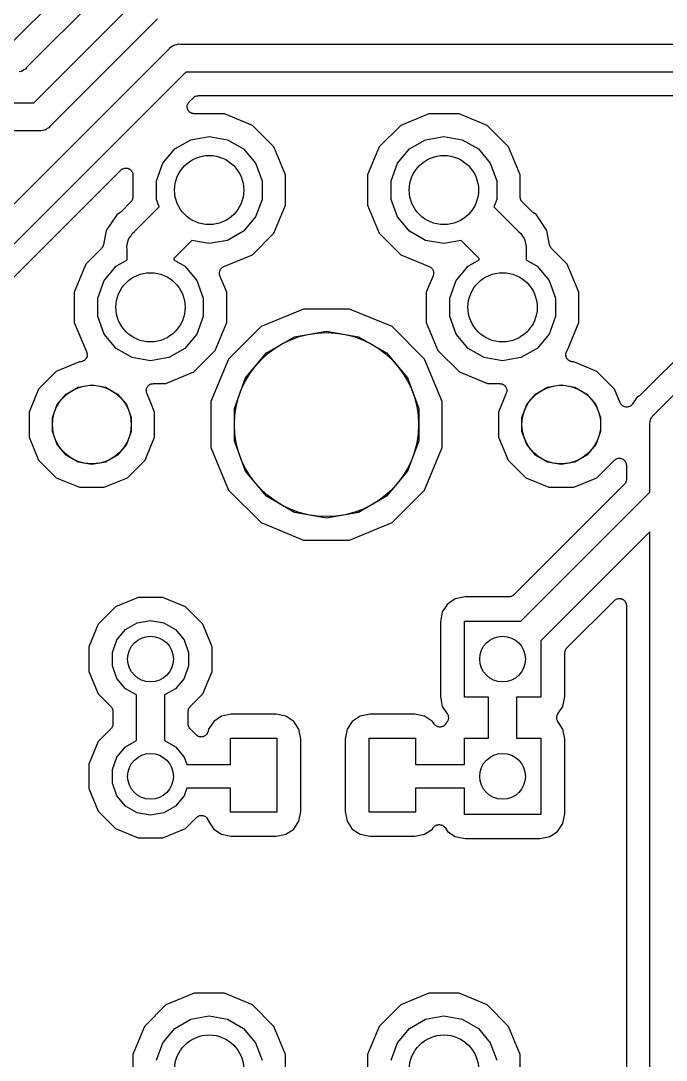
# Model space of a CAD drawing. Extents: x 24 to 196, y -189 to -31.
# Drawn here: x 122.92 to 136.89, y -76 to -53.48 of the extents above; entities that cross this region are included whole.
import ezdxf

# ---------------------------------------------------------------- set-up
doc = ezdxf.new("R2010")
doc.units = 0
doc.header["$MEASUREMENT"] = 0
doc.layers.add('BLACK', color=7, linetype='CONTINUOUS')

msp = doc.modelspace()

# ---------------------------------------------------------------- linework, layer by layer
at = {"layer": 'BLACK', "linetype": 'CONTINUOUS'}
for p, q in [((122.695, -53.9877), (125.022, -51.6607)), ((125.374, -52.1716), (123.047, -54.4986)), ((123.203, -55.2577), (125.53, -52.9307)), ((125.882, -53.4416), (123.555, -55.7686)), ((126.201, -54.0352), (126.234, -54.012)), ((126.234, -54.012), (126.247, -54.0085)), ((126.247, -54.0085), (126.259, -54.0017)), ((126.259, -54.0017), (126.299, -53.9946)), ((126.299, -53.9946), (126.338, -53.9842)), ((126.338, -53.9842), (126.378, -53.9877)), ((126.378, -53.9877), (150.722, -53.9877)), ((117.586, -62.6401), (126.14, -54.0864)), ((126.14, -54.0864), (126.166, -54.0554)), ((126.166, -54.0554), (126.201, -54.0352)), ((126.491, -54.5973), (118.097, -62.9913)), ((122.928, -54.5833), (122.888, -54.5904)), ((122.939, -54.5765), (122.928, -54.5833)), ((122.953, -54.573), (122.939, -54.5765)), ((122.986, -54.5498), (122.953, -54.573)), ((123.021, -54.5296), (122.986, -54.5498)), ((123.047, -54.4986), (123.021, -54.5296)), ((150.722, -54.5973), (126.491, -54.5973)), ((126.568, -55.2388), (126.657, -55.1499)), ((126.657, -55.1499), (126.663, -55.1461)), ((126.663, -55.1461), (126.667, -55.141)), ((126.667, -55.141), (126.684, -55.131)), ((126.684, -55.131), (126.7, -55.1196)), ((126.7, -55.1196), (126.707, -55.1178)), ((126.707, -55.1178), (126.713, -55.1145)), ((126.713, -55.1145), (126.732, -55.111)), ((126.732, -55.111), (126.752, -55.1059)), ((126.752, -55.1059), (126.758, -55.1065)), ((126.758, -55.1065), (126.765, -55.1053)), ((126.765, -55.1053), (142.45, -55.1053)), ((107.328, -55.2577), (123.203, -55.2577)), ((126.524, -55.3333), (126.526, -55.3268)), ((126.526, -55.3531), (126.524, -55.3333)), ((126.526, -55.3201), (126.533, -55.3014)), ((126.526, -55.3268), (126.526, -55.3201)), ((126.526, -55.3731), (126.526, -55.3531)), ((126.528, -55.3794), (126.526, -55.3731)), ((126.529, -55.386), (126.528, -55.3794)), ((126.533, -55.3014), (126.538, -55.2822)), ((126.538, -55.2822), (126.542, -55.2767)), ((126.542, -55.2767), (126.544, -55.2704)), ((126.544, -55.2704), (126.557, -55.2551)), ((126.557, -55.2551), (126.568, -55.2388)), ((142.558, -55.3655), (136.335, -61.588)), ((136.636, -62.0051), (143.425, -55.2167)), ((126.537, -55.4041), (126.529, -55.386)), ((126.544, -55.4228), (126.537, -55.4041)), ((126.548, -55.4279), (126.544, -55.4228)), ((126.551, -55.434), (126.548, -55.4279)), ((126.565, -55.4481), (126.551, -55.434)), ((126.578, -55.4633), (126.565, -55.4481)), ((126.584, -55.4667), (126.578, -55.4633)), ((126.588, -55.4714), (126.584, -55.4667)), ((126.607, -55.4799), (126.588, -55.4714)), ((126.624, -55.4898), (126.607, -55.4799)), ((126.63, -55.491), (126.624, -55.4898)), ((126.636, -55.4938), (126.63, -55.491)), ((126.656, -55.4955), (126.636, -55.4938)), ((126.676, -55.499), (126.656, -55.4955)), ((127.328, -55.499), (126.676, -55.499)), ((127.935, -55.7503), (127.328, -55.499)), ((131.752, -55.499), (131.145, -55.7503)), ((132.408, -55.499), (131.752, -55.499)), ((133.015, -55.7503), (132.408, -55.499)), ((123.494, -55.8198), (123.461, -55.843)), ((123.529, -55.7996), (123.494, -55.8198)), ((123.555, -55.7686), (123.529, -55.7996)), ((128.4, -56.2148), (127.935, -55.7503)), ((131.145, -55.7503), (130.68, -56.2148)), ((133.48, -56.2148), (133.015, -55.7503)), ((123.316, -55.8673), (107.441, -55.8673)), ((123.357, -55.8708), (123.316, -55.8673)), ((123.396, -55.8604), (123.357, -55.8708)), ((123.436, -55.8533), (123.396, -55.8604)), ((123.447, -55.8465), (123.436, -55.8533)), ((123.461, -55.843), (123.447, -55.8465)), ((126.603, -56.0594), (127, -55.9894)), ((127, -55.9894), (127.397, -56.0594)), ((131.683, -56.0594), (132.08, -55.9894)), ((132.08, -55.9894), (132.477, -56.0594)), ((125.995, -56.5697), (126.254, -56.2609)), ((126.254, -56.2609), (126.603, -56.0594)), ((127.397, -56.0594), (127.746, -56.2609)), ((127.746, -56.2609), (128.005, -56.5697)), ((128.651, -56.8216), (128.4, -56.2148)), ((130.68, -56.2148), (130.429, -56.8216)), ((131.075, -56.5697), (131.334, -56.2609)), ((131.334, -56.2609), (131.683, -56.0594)), ((132.477, -56.0594), (132.826, -56.2609)), ((132.826, -56.2609), (133.085, -56.5697)), ((133.731, -56.8216), (133.48, -56.2148)), ((118.65, -63.157), (125.089, -56.7181)), ((125.089, -56.7181), (125.105, -56.7067)), ((125.105, -56.7067), (125.12, -56.6939)), ((125.12, -56.6939), (125.127, -56.6916)), ((125.127, -56.6916), (125.132, -56.6878)), ((125.132, -56.6878), (125.151, -56.6826)), ((125.151, -56.6826), (125.17, -56.6758)), ((125.17, -56.6758), (125.177, -56.6758)), ((125.177, -56.6758), (125.183, -56.6741)), ((125.183, -56.6741), (125.203, -56.6758)), ((125.203, -56.6758), (125.223, -56.6758)), ((125.223, -56.6758), (125.229, -56.6781)), ((125.229, -56.6781), (125.236, -56.6787)), ((125.236, -56.6787), (125.254, -56.6871)), ((125.254, -56.6871), (125.273, -56.6939)), ((125.273, -56.6939), (125.278, -56.6982)), ((125.278, -56.6982), (125.284, -56.7011)), ((125.284, -56.7011), (125.298, -56.7151)), ((125.298, -56.7151), (125.313, -56.7279)), ((125.313, -56.7279), (125.317, -56.7337)), ((125.317, -56.7337), (125.321, -56.7385)), ((125.857, -56.9485), (125.995, -56.5697)), ((128.005, -56.5697), (128.143, -56.9485)), ((130.937, -56.9485), (131.075, -56.5697)), ((133.085, -56.5697), (133.223, -56.9485)), ((125.321, -56.7385), (125.33, -56.7565)), ((125.33, -56.7565), (125.34, -56.7738)), ((125.34, -56.7738), (125.341, -56.7804)), ((125.341, -56.7804), (125.344, -56.7865)), ((125.344, -56.7865), (125.346, -56.8063)), ((125.346, -56.8063), (125.349, -56.8259)), ((125.349, -56.8259), (125.349, -57.301)), ((125.857, -57.3515), (125.857, -56.9485)), ((128.143, -56.9485), (128.143, -57.3515)), ((128.651, -57.4784), (128.651, -56.8216)), ((130.429, -56.8216), (130.429, -57.4784)), ((130.937, -57.3515), (130.937, -56.9485)), ((133.223, -56.9485), (133.223, -57.3515)), ((133.731, -57.301), (133.731, -56.8216)), ((125.304, -57.4088), (125.093, -57.6202)), ((125.308, -57.4033), (125.304, -57.4088)), ((125.313, -57.399), (125.308, -57.4033)), ((125.323, -57.3817), (125.313, -57.399)), ((125.335, -57.3654), (125.323, -57.3817)), ((125.336, -57.359), (125.335, -57.3654)), ((125.34, -57.3532), (125.336, -57.359)), ((125.343, -57.3335), (125.34, -57.3532)), ((125.348, -57.3143), (125.343, -57.3335)), ((125.349, -57.301), (125.348, -57.3076)), ((125.348, -57.3076), (125.348, -57.3143)), ((125.917, -57.5151), (125.857, -57.3515)), ((128.143, -57.3515), (128.005, -57.7303)), ((131.075, -57.7303), (130.937, -57.3515)), ((133.223, -57.3515), (133.163, -57.5151)), ((133.732, -57.3076), (133.731, -57.301)), ((133.732, -57.3143), (133.732, -57.3076)), ((133.737, -57.3335), (133.732, -57.3143)), ((133.74, -57.3532), (133.737, -57.3335)), ((133.744, -57.359), (133.74, -57.3532)), ((133.745, -57.3654), (133.744, -57.359)), ((133.757, -57.3817), (133.745, -57.3654)), ((133.767, -57.399), (133.757, -57.3817)), ((133.772, -57.4033), (133.767, -57.399)), ((133.776, -57.4088), (133.772, -57.4033)), ((133.987, -57.6202), (133.776, -57.4088)), ((125.081, -57.6288), (125.07, -57.6392)), ((125.093, -57.6202), (125.081, -57.6288)), ((125.386, -58.0451), (125.917, -57.5151)), ((128.4, -58.0852), (128.651, -57.4784)), ((130.429, -57.4784), (130.68, -58.0852)), ((133.163, -57.5151), (133.694, -58.0451)), ((133.999, -57.6288), (133.987, -57.6202)), ((134.01, -57.6392), (133.999, -57.6288)), ((124.998, -57.6875), (124.773, -58.0236)), ((125.07, -57.6392), (124.998, -57.6875)), ((128.005, -57.7303), (127.746, -58.0391)), ((131.334, -58.0391), (131.075, -57.7303)), ((134.082, -57.6875), (134.01, -57.6392)), ((134.307, -58.0236), (134.082, -57.6875)), ((124.773, -58.0236), (124.711, -58.3347)), ((125.335, -58.0884), (125.386, -58.0451)), ((127.746, -58.0391), (127.397, -58.2406)), ((127.935, -58.5497), (128.4, -58.0852)), ((130.68, -58.0852), (131.145, -58.5497)), ((131.683, -58.2406), (131.334, -58.0391)), ((133.694, -58.0451), (133.745, -58.0884)), ((134.369, -58.3347), (134.307, -58.0236)), ((125.216, -58.375), (125.234, -58.31)), ((125.234, -58.31), (125.245, -58.2436)), ((125.245, -58.2436), (125.257, -58.2239)), ((125.257, -58.2239), (125.262, -58.202)), ((125.262, -58.202), (125.301, -58.1468)), ((125.301, -58.1468), (125.335, -58.0884)), ((126.624, -58.2443), (126.238, -58.6304)), ((127, -58.3106), (126.624, -58.2443)), ((127.397, -58.2406), (127, -58.3106)), ((132.08, -58.3106), (131.683, -58.2406)), ((132.456, -58.2443), (132.08, -58.3106)), ((132.842, -58.6304), (132.456, -58.2443)), ((133.745, -58.0884), (133.779, -58.1468)), ((133.779, -58.1468), (133.818, -58.202)), ((133.818, -58.202), (133.823, -58.2239)), ((133.823, -58.2239), (133.835, -58.2436)), ((133.835, -58.2436), (133.846, -58.31)), ((133.846, -58.31), (133.864, -58.375)), ((124.669, -58.4165), (124.33, -58.7548)), ((124.678, -58.4033), (124.669, -58.4165)), ((124.679, -58.4015), (124.678, -58.4029)), ((124.678, -58.4029), (124.678, -58.4033)), ((124.691, -58.3878), (124.679, -58.4015)), ((124.694, -58.38), (124.691, -58.3878)), ((124.699, -58.3732), (124.694, -58.38)), ((124.702, -58.362), (124.699, -58.3732)), ((124.705, -58.3571), (124.702, -58.362)), ((124.706, -58.349), (124.705, -58.3571)), ((124.71, -58.3385), (124.706, -58.349)), ((124.711, -58.3347), (124.71, -58.3385)), ((125.222, -58.4422), (125.216, -58.375)), ((125.222, -58.6635), (125.222, -58.4422)), ((133.864, -58.375), (133.858, -58.4422)), ((133.858, -58.4422), (133.858, -58.6635)), ((134.37, -58.3385), (134.369, -58.3347)), ((134.374, -58.349), (134.37, -58.3385)), ((134.375, -58.357), (134.374, -58.349)), ((134.378, -58.362), (134.375, -58.357)), ((134.381, -58.3732), (134.378, -58.362)), ((134.386, -58.38), (134.381, -58.3732)), ((134.389, -58.3878), (134.386, -58.38)), ((134.401, -58.4015), (134.389, -58.3878)), ((134.402, -58.4029), (134.401, -58.4015)), ((134.402, -58.4033), (134.402, -58.4029)), ((134.411, -58.4165), (134.402, -58.4033)), ((134.75, -58.7548), (134.411, -58.4165)), ((124.33, -58.7548), (124.079, -59.3616)), ((124.984, -58.8009), (125.222, -58.6635)), ((126.238, -58.6304), (126.238, -58.6635)), ((126.238, -58.6635), (126.476, -58.8009)), ((127.316, -58.8062), (127.935, -58.5497)), ((131.145, -58.5497), (131.764, -58.8062)), ((132.604, -58.8009), (132.842, -58.6635)), ((132.842, -58.6635), (132.842, -58.6304)), ((133.858, -58.6635), (134.096, -58.8009)), ((135.001, -59.3616), (134.75, -58.7548)), ((124.725, -59.1097), (124.984, -58.8009)), ((126.476, -58.8009), (126.735, -59.1097)), ((127.222, -58.9536), (127.224, -58.9404)), ((127.225, -58.9666), (127.222, -58.9536)), ((127.223, -58.9271), (127.227, -58.9144)), ((127.224, -58.9404), (127.223, -58.9271)), ((127.225, -58.98), (127.225, -58.9666)), ((127.231, -58.9923), (127.225, -58.98)), ((127.227, -58.9144), (127.229, -58.9012)), ((127.229, -58.9012), (127.235, -58.8893)), ((127.235, -58.8893), (127.239, -58.8766)), ((127.239, -58.8766), (127.247, -58.866)), ((127.247, -58.866), (127.253, -58.8542)), ((127.253, -58.8542), (127.263, -58.8452)), ((127.263, -58.8452), (127.271, -58.8346)), ((127.271, -58.8346), (127.283, -58.8275)), ((127.283, -58.8275), (127.292, -58.8184)), ((127.292, -58.8184), (127.305, -58.8133)), ((127.305, -58.8133), (127.316, -58.8062)), ((131.764, -58.8062), (131.775, -58.8133)), ((131.775, -58.8133), (131.788, -58.8184)), ((131.788, -58.8184), (131.797, -58.8275)), ((131.797, -58.8275), (131.809, -58.8346)), ((131.809, -58.8346), (131.817, -58.8452)), ((131.817, -58.8452), (131.827, -58.8542)), ((131.827, -58.8542), (131.833, -58.866)), ((131.833, -58.866), (131.841, -58.8766)), ((131.841, -58.8766), (131.845, -58.8893)), ((131.845, -58.8893), (131.851, -58.9012)), ((131.855, -58.98), (131.849, -58.9923)), ((131.851, -58.9012), (131.853, -58.9144)), ((131.853, -58.9144), (131.857, -58.9271)), ((131.858, -58.9536), (131.855, -58.9666)), ((131.855, -58.9666), (131.855, -58.98)), ((131.857, -58.9271), (131.856, -58.9404)), ((131.856, -58.9404), (131.858, -58.9536)), ((132.345, -59.1097), (132.604, -58.8009)), ((134.096, -58.8009), (134.355, -59.1097)), ((124.587, -59.4885), (124.725, -59.1097)), ((126.735, -59.1097), (126.873, -59.4885)), ((127.233, -59.0053), (127.231, -58.9923)), ((127.381, -59.3616), (127.233, -59.0053)), ((131.847, -59.0053), (131.699, -59.3616)), ((131.849, -58.9923), (131.847, -59.0053)), ((132.207, -59.4885), (132.345, -59.1097)), ((134.355, -59.1097), (134.493, -59.4885)), ((124.079, -59.3616), (124.079, -60.0184)), ((127.381, -60.0184), (127.381, -59.3616)), ((131.699, -59.3616), (131.699, -60.0184)), ((135.001, -60.0184), (135.001, -59.3616)), ((124.587, -59.8915), (124.587, -59.4885)), ((126.873, -59.4885), (126.873, -59.8915)), ((132.207, -59.8915), (132.207, -59.4885)), ((134.493, -59.4885), (134.493, -59.8915)), ((129.042, -59.7281), (128.123, -60.109)), ((130.038, -59.7281), (129.042, -59.7281)), ((130.957, -60.109), (130.038, -59.7281)), ((124.079, -60.0184), (124.335, -60.636)), ((124.725, -60.2703), (124.587, -59.8915)), ((126.873, -59.8915), (126.735, -60.2703)), ((127.13, -60.6252), (127.381, -60.0184)), ((128.123, -60.109), (127.419, -60.8128)), ((131.661, -60.8128), (130.957, -60.109)), ((131.699, -60.0184), (131.95, -60.6252)), ((132.345, -60.2703), (132.207, -59.8915)), ((134.493, -59.8915), (134.355, -60.2703)), ((134.745, -60.636), (135.001, -60.0184)), ((124.984, -60.5791), (124.725, -60.2703)), ((126.735, -60.2703), (126.476, -60.5791)), ((128.239, -60.679), (128.848, -60.3274)), ((128.848, -60.3274), (129.54, -60.2053)), ((129.54, -60.2053), (130.232, -60.3274)), ((130.232, -60.3274), (130.841, -60.679)), ((132.604, -60.5791), (132.345, -60.2703)), ((134.355, -60.2703), (134.096, -60.5791)), ((124.335, -60.636), (124.34, -60.6425)), ((124.34, -60.6425), (124.343, -60.6488)), ((124.347, -60.7762), (124.34, -60.7949)), ((124.343, -60.6488), (124.346, -60.6543)), ((124.346, -60.6543), (124.352, -60.6735)), ((124.356, -60.7581), (124.347, -60.7762)), ((124.352, -60.6735), (124.358, -60.6922)), ((124.358, -60.7452), (124.356, -60.7515)), ((124.356, -60.7515), (124.356, -60.7581)), ((124.358, -60.6922), (124.358, -60.6989)), ((124.358, -60.6989), (124.36, -60.7054)), ((124.36, -60.7054), (124.358, -60.7252)), ((124.358, -60.7252), (124.358, -60.7452)), ((125.333, -60.7806), (124.984, -60.5791)), ((125.73, -60.8506), (125.333, -60.7806)), ((126.127, -60.7806), (125.73, -60.8506)), ((126.476, -60.5791), (126.127, -60.7806)), ((126.665, -61.0897), (127.13, -60.6252)), ((127.787, -61.2177), (128.239, -60.679)), ((130.841, -60.679), (131.293, -61.2177)), ((131.95, -60.6252), (132.415, -61.0897)), ((132.953, -60.7806), (132.604, -60.5791)), ((133.35, -60.8506), (132.953, -60.7806)), ((133.747, -60.7806), (133.35, -60.8506)), ((134.096, -60.5791), (133.747, -60.7806)), ((134.72, -60.7054), (134.722, -60.6989)), ((134.722, -60.7252), (134.72, -60.7054)), ((134.722, -60.6922), (134.728, -60.6735)), ((134.722, -60.6989), (134.722, -60.6922)), ((134.722, -60.7452), (134.722, -60.7252)), ((134.724, -60.7515), (134.722, -60.7452)), ((134.724, -60.7581), (134.724, -60.7515)), ((134.733, -60.7762), (134.724, -60.7581)), ((134.728, -60.6735), (134.734, -60.6543)), ((134.74, -60.7949), (134.733, -60.7762)), ((134.734, -60.6543), (134.737, -60.6488)), ((134.737, -60.6488), (134.74, -60.6425)), ((134.74, -60.6425), (134.745, -60.636)), ((124.19, -60.8711), (123.69, -61.078)), ((124.208, -60.8711), (124.19, -60.8711)), ((124.228, -60.8676), (124.208, -60.8711)), ((124.248, -60.8659), (124.228, -60.8676)), ((124.254, -60.8631), (124.248, -60.8659)), ((124.26, -60.8619), (124.254, -60.8631)), ((124.278, -60.852), (124.26, -60.8619)), ((124.296, -60.8435), (124.278, -60.852)), ((124.3, -60.8388), (124.296, -60.8435)), ((124.306, -60.8354), (124.3, -60.8388)), ((124.319, -60.8202), (124.306, -60.8354)), ((124.333, -60.8061), (124.319, -60.8202)), ((124.336, -60.8), (124.333, -60.8061)), ((124.34, -60.7949), (124.336, -60.8)), ((127.419, -60.8128), (127.038, -61.7323)), ((132.042, -61.7323), (131.661, -60.8128)), ((134.744, -60.8), (134.74, -60.7949)), ((134.747, -60.8061), (134.744, -60.8)), ((134.761, -60.8202), (134.747, -60.8061)), ((134.774, -60.8354), (134.761, -60.8202)), ((134.78, -60.8388), (134.774, -60.8354)), ((134.784, -60.8435), (134.78, -60.8388)), ((134.802, -60.852), (134.784, -60.8435)), ((134.82, -60.8619), (134.802, -60.852)), ((134.826, -60.8631), (134.82, -60.8619)), ((134.832, -60.8659), (134.826, -60.8631)), ((134.852, -60.8676), (134.832, -60.8659)), ((134.872, -60.8711), (134.852, -60.8676)), ((134.89, -60.8711), (134.872, -60.8711)), ((135.39, -61.078), (134.89, -60.8711)), ((123.69, -61.078), (123.308, -61.4602)), ((126.058, -61.341), (126.665, -61.0897)), ((127.546, -61.8784), (127.787, -61.2177)), ((131.293, -61.2177), (131.534, -61.8784)), ((132.415, -61.0897), (133.022, -61.341)), ((135.772, -61.4602), (135.39, -61.078)), ((123.308, -61.4602), (123.101, -61.9597)), ((123.905, -61.5681), (124.164, -61.4181)), ((124.164, -61.4181), (124.46, -61.366)), ((124.46, -61.366), (124.756, -61.4181)), ((124.756, -61.4181), (125.015, -61.5681)), ((125.641, -61.4669), (125.644, -61.4575)), ((125.644, -61.4575), (125.645, -61.4476)), ((125.645, -61.4476), (125.653, -61.4328)), ((125.653, -61.4328), (125.659, -61.4172)), ((125.659, -61.4172), (125.665, -61.4095)), ((125.665, -61.4095), (125.67, -61.4006)), ((125.67, -61.4006), (125.682, -61.3894)), ((125.682, -61.3894), (125.693, -61.3767)), ((125.693, -61.3767), (125.701, -61.3716)), ((125.701, -61.3716), (125.709, -61.3649)), ((125.709, -61.3649), (125.724, -61.3585)), ((125.724, -61.3585), (125.739, -61.3502)), ((125.739, -61.3502), (125.748, -61.3484)), ((125.748, -61.3484), (125.758, -61.3446)), ((125.758, -61.3446), (125.774, -61.3439)), ((125.774, -61.3439), (125.791, -61.341)), ((125.791, -61.341), (126.058, -61.341)), ((133.022, -61.341), (133.289, -61.341)), ((133.289, -61.341), (133.306, -61.3439)), ((133.306, -61.3439), (133.322, -61.3446)), ((133.322, -61.3446), (133.332, -61.3484)), ((133.332, -61.3484), (133.341, -61.3502)), ((133.341, -61.3502), (133.356, -61.3585)), ((133.356, -61.3585), (133.371, -61.3649)), ((133.371, -61.3649), (133.379, -61.3716)), ((133.379, -61.3716), (133.387, -61.3767)), ((133.387, -61.3767), (133.398, -61.3894)), ((133.398, -61.3894), (133.41, -61.4006)), ((133.41, -61.4006), (133.415, -61.4095)), ((133.415, -61.4095), (133.421, -61.4172)), ((133.421, -61.4172), (133.427, -61.4328)), ((133.427, -61.4328), (133.435, -61.4476)), ((133.435, -61.4476), (133.436, -61.4575)), ((133.436, -61.4575), (133.439, -61.4669)), ((134.065, -61.5681), (134.324, -61.4181)), ((134.324, -61.4181), (134.62, -61.366)), ((134.62, -61.366), (134.916, -61.4181)), ((134.916, -61.4181), (135.175, -61.5681)), ((135.895, -61.7579), (135.772, -61.4602)), ((123.712, -61.798), (123.905, -61.5681)), ((125.015, -61.5681), (125.208, -61.798)), ((125.638, -61.5), (125.641, -61.4836)), ((125.641, -61.5098), (125.638, -61.5)), ((125.641, -61.4836), (125.641, -61.4669)), ((125.641, -61.5199), (125.641, -61.5098)), ((125.646, -61.5355), (125.641, -61.5199)), ((125.65, -61.5517), (125.646, -61.5355)), ((125.736, -61.7603), (125.65, -61.5517)), ((133.43, -61.5517), (133.261, -61.9597)), ((133.434, -61.5355), (133.43, -61.5517)), ((133.439, -61.5199), (133.434, -61.5355)), ((133.439, -61.4669), (133.439, -61.4836)), ((133.439, -61.4836), (133.442, -61.5)), ((133.442, -61.5), (133.439, -61.5098)), ((133.439, -61.5098), (133.439, -61.5199)), ((133.872, -61.798), (134.065, -61.5681)), ((135.175, -61.5681), (135.368, -61.798)), ((136.257, -61.644), (136.163, -61.7842)), ((136.312, -61.607), (136.257, -61.644)), ((136.323, -61.5966), (136.312, -61.607)), ((136.335, -61.588), (136.323, -61.5966)), ((123.609, -62.08), (123.712, -61.798)), ((125.208, -61.798), (125.311, -62.08)), ((125.819, -61.9597), (125.736, -61.7603)), ((127.038, -61.7323), (127.038, -62.7277)), ((127.546, -62.5816), (127.546, -61.8784)), ((131.534, -61.8784), (131.534, -62.5816)), ((132.042, -62.7277), (132.042, -61.7323)), ((133.769, -62.08), (133.872, -61.798)), ((135.368, -61.798), (135.471, -62.08)), ((135.898, -61.7621), (135.895, -61.7579)), ((135.899, -61.767), (135.898, -61.7621)), ((135.912, -61.7843), (135.899, -61.767)), ((135.924, -61.8025), (135.912, -61.7843)), ((135.928, -61.8056), (135.924, -61.8025)), ((135.931, -61.8096), (135.928, -61.8056)), ((135.949, -61.8216), (135.931, -61.8096)), ((135.966, -61.8347), (135.949, -61.8216)), ((135.971, -61.8362), (135.966, -61.8347)), ((135.975, -61.839), (135.971, -61.8362)), ((135.996, -61.8442), (135.975, -61.839)), ((136.016, -61.8506), (135.996, -61.8442)), ((136.021, -61.8504), (136.016, -61.8506)), ((136.026, -61.8516), (136.021, -61.8504)), ((136.048, -61.8493), (136.026, -61.8516)), ((136.069, -61.8483), (136.048, -61.8493)), ((136.074, -61.8464), (136.069, -61.8483)), ((136.079, -61.8459), (136.074, -61.8464)), ((136.098, -61.8363), (136.079, -61.8459)), ((136.118, -61.8281), (136.098, -61.8363)), ((136.122, -61.8247), (136.118, -61.8281)), ((136.126, -61.8225), (136.122, -61.8247)), ((136.141, -61.8069), (136.126, -61.8225)), ((136.157, -61.7923), (136.141, -61.8069)), ((136.159, -61.7879), (136.157, -61.7923)), ((136.163, -61.7842), (136.159, -61.7879)), ((123.101, -61.9597), (123.101, -62.5003)), ((123.609, -62.38), (123.609, -62.08)), ((125.311, -62.08), (125.311, -62.38)), ((125.819, -62.5003), (125.819, -61.9597)), ((133.261, -61.9597), (133.261, -62.5003)), ((133.769, -62.38), (133.769, -62.08)), ((135.471, -62.08), (135.471, -62.38)), ((136.545, -62.164), (136.552, -62.1241)), ((136.552, -62.1241), (136.558, -62.1124)), ((136.558, -62.1124), (136.562, -62.0992)), ((136.562, -62.0992), (136.585, -62.0661)), ((136.585, -62.0661), (136.605, -62.0311)), ((136.605, -62.0311), (136.636, -62.0051)), ((136.534, -62.203), (136.545, -62.164)), ((136.538, -62.2433), (136.534, -62.203)), ((136.538, -63.6912), (136.538, -62.2433)), ((123.101, -62.5003), (123.308, -62.9998)), ((123.712, -62.662), (123.609, -62.38)), ((125.311, -62.38), (125.208, -62.662)), ((125.612, -62.9998), (125.819, -62.5003)), ((127.787, -63.2423), (127.546, -62.5816)), ((131.534, -62.5816), (131.293, -63.2423)), ((133.261, -62.5003), (133.468, -62.9998)), ((133.872, -62.662), (133.769, -62.38)), ((135.471, -62.38), (135.368, -62.662)), ((123.905, -62.8919), (123.712, -62.662)), ((125.208, -62.662), (125.015, -62.8919)), ((127.038, -62.7277), (127.419, -63.6472)), ((131.661, -63.6472), (132.042, -62.7277)), ((134.065, -62.8919), (133.872, -62.662)), ((135.368, -62.662), (135.175, -62.8919)), ((123.308, -62.9998), (123.69, -63.382)), ((124.164, -63.0419), (123.905, -62.8919)), ((125.015, -62.8919), (124.756, -63.0419)), ((125.23, -63.382), (125.612, -62.9998)), ((133.468, -62.9998), (133.85, -63.382)), ((134.324, -63.0419), (134.065, -62.8919)), ((135.175, -62.8919), (134.916, -63.0419)), ((135.39, -63.382), (135.77, -63.0022)), ((135.77, -63.0022), (135.786, -62.9908)), ((135.786, -62.9908), (135.801, -62.978)), ((135.801, -62.978), (135.807, -62.9757)), ((135.807, -62.9757), (135.813, -62.9719)), ((135.813, -62.9719), (135.832, -62.9667)), ((135.832, -62.9667), (135.851, -62.9599)), ((135.851, -62.9599), (135.858, -62.9599)), ((135.858, -62.9599), (135.864, -62.9582)), ((135.864, -62.9582), (135.884, -62.9599)), ((135.884, -62.9599), (135.904, -62.9599)), ((135.904, -62.9599), (135.91, -62.9622)), ((135.91, -62.9622), (135.917, -62.9628)), ((135.917, -62.9628), (135.935, -62.9712)), ((135.935, -62.9712), (135.954, -62.978)), ((135.954, -62.978), (135.959, -62.9823)), ((135.959, -62.9823), (135.965, -62.9852)), ((135.965, -62.9852), (135.979, -62.9992)), ((135.979, -62.9992), (135.994, -63.012)), ((135.994, -63.012), (135.997, -63.0178)), ((135.997, -63.0178), (136.002, -63.0226)), ((136.002, -63.0226), (136.011, -63.0406)), ((124.46, -63.094), (124.164, -63.0419)), ((124.756, -63.0419), (124.46, -63.094)), ((128.239, -63.781), (127.787, -63.2423)), ((131.293, -63.2423), (130.841, -63.781)), ((134.62, -63.094), (134.324, -63.0419)), ((134.916, -63.0419), (134.62, -63.094)), ((136.011, -63.0406), (136.021, -63.0579)), ((136.021, -63.0579), (136.022, -63.0645)), ((136.022, -63.0645), (136.025, -63.0706)), ((136.025, -63.0706), (136.026, -63.0904)), ((136.026, -63.0904), (136.03, -63.11)), ((136.03, -63.11), (136.03, -63.4177)), ((123.69, -63.382), (124.19, -63.5889)), ((124.73, -63.5889), (125.23, -63.382)), ((133.85, -63.382), (134.35, -63.5889)), ((134.89, -63.5889), (135.39, -63.382)), ((136.015, -63.4821), (136.004, -63.4984)), ((136.017, -63.4756), (136.015, -63.4821)), ((136.021, -63.4698), (136.017, -63.4756)), ((136.024, -63.4502), (136.021, -63.4698)), ((136.029, -63.431), (136.024, -63.4502)), ((136.03, -63.4177), (136.029, -63.4243)), ((136.029, -63.4243), (136.029, -63.431)), ((124.19, -63.5889), (124.73, -63.5889)), ((127.419, -63.6472), (128.123, -64.351)), ((130.957, -64.351), (131.661, -63.6472)), ((135.985, -63.5255), (133.592, -65.9189)), ((133.744, -66.4845), (136.538, -63.6912)), ((134.35, -63.5889), (134.89, -63.5889)), ((135.989, -63.52), (135.985, -63.5255)), ((135.994, -63.5157), (135.989, -63.52)), ((136.004, -63.4984), (135.994, -63.5157)), ((128.848, -64.1326), (128.239, -63.781)), ((130.841, -63.781), (130.232, -64.1326)), ((129.54, -64.2547), (128.848, -64.1326)), ((130.232, -64.1326), (129.54, -64.2547)), ((128.123, -64.351), (129.042, -64.7319)), ((130.038, -64.7319), (130.957, -64.351)), ((136.538, -64.5534), (134.175, -66.9156)), ((136.538, -82.7412), (136.538, -64.5534)), ((129.042, -64.7319), (130.038, -64.7319)), ((132.54, -65.9636), (132.326, -66.006)), ((133.484, -65.9636), (132.54, -65.9636)), ((133.49, -65.9624), (133.484, -65.9636)), ((133.497, -65.963), (133.49, -65.9624)), ((133.516, -65.9578), (133.497, -65.963)), ((133.536, -65.9544), (133.516, -65.9578)), ((133.542, -65.951), (133.536, -65.9544)), ((133.548, -65.9493), (133.542, -65.951)), ((133.565, -65.9379), (133.548, -65.9493)), ((133.582, -65.9279), (133.565, -65.9379)), ((133.586, -65.9228), (133.582, -65.9279)), ((133.592, -65.9189), (133.586, -65.9228)), ((124.975, -66.1795), (124.6, -66.5546)), ((125.465, -65.9765), (124.975, -66.1795)), ((125.995, -65.9765), (125.465, -65.9765)), ((126.485, -66.1795), (125.995, -65.9765)), ((126.86, -66.5546), (126.485, -66.1795)), ((132.158, -66.1183), (132.046, -66.2863)), ((132.326, -66.006), (132.158, -66.1183)), ((134.741, -67.0684), (135.77, -66.0399)), ((135.77, -66.0399), (135.786, -66.0285)), ((135.786, -66.0285), (135.801, -66.0157)), ((135.801, -66.0157), (135.807, -66.0134)), ((135.807, -66.0134), (135.813, -66.0096)), ((135.813, -66.0096), (135.832, -66.0044)), ((135.832, -66.0044), (135.851, -65.9976)), ((135.851, -65.9976), (135.858, -65.9976)), ((135.858, -65.9976), (135.864, -65.9959)), ((135.864, -65.9959), (135.884, -65.9976)), ((135.884, -65.9976), (135.904, -65.9976)), ((135.904, -65.9976), (135.91, -65.9999)), ((135.91, -65.9999), (135.917, -66.0005)), ((135.917, -66.0005), (135.935, -66.0089)), ((135.935, -66.0089), (135.954, -66.0157)), ((135.954, -66.0157), (135.959, -66.02)), ((135.959, -66.02), (135.965, -66.0229)), ((135.965, -66.0229), (135.979, -66.0369)), ((135.979, -66.0369), (135.994, -66.0497)), ((135.994, -66.0497), (135.997, -66.0555)), ((135.997, -66.0555), (136.002, -66.0603)), ((136.002, -66.0603), (136.011, -66.0783)), ((136.011, -66.0783), (136.021, -66.0956)), ((136.021, -66.0956), (136.022, -66.1022)), ((136.022, -66.1022), (136.025, -66.1083)), ((136.025, -66.1083), (136.026, -66.1281)), ((136.026, -66.1281), (136.03, -66.1477)), ((136.03, -66.1477), (136.03, -80.4)), ((132.046, -66.2863), (132.004, -66.4995)), ((124.6, -66.5546), (124.396, -67.0447)), ((125.191, -66.6679), (125.443, -66.5223)), ((125.443, -66.5223), (125.73, -66.4718)), ((125.73, -66.4718), (126.017, -66.5223)), ((126.017, -66.5223), (126.269, -66.6679)), ((127.063, -67.0447), (126.86, -66.5546)), ((132.004, -66.4995), (132.004, -68.1205)), ((132.524, -68.1355), (132.524, -66.4845)), ((132.524, -66.4845), (133.744, -66.4845)), ((125.004, -66.8909), (125.191, -66.6679)), ((126.269, -66.6679), (126.456, -66.8909)), ((124.396, -67.0447), (124.396, -67.5752)), ((124.904, -67.1644), (125.004, -66.8909)), ((126.456, -66.8909), (126.555, -67.1644)), ((127.063, -67.5752), (127.063, -67.0447)), ((134.175, -66.9156), (134.175, -68.1355)), ((134.722, -67.0954), (134.732, -67.0782)), ((134.732, -67.0782), (134.737, -67.0739)), ((134.737, -67.0739), (134.741, -67.0684)), ((124.904, -67.4556), (124.904, -67.1644)), ((126.555, -67.1644), (126.555, -67.4556)), ((134.696, -67.1762), (134.698, -67.1696)), ((134.696, -68.1205), (134.696, -67.1762)), ((134.697, -67.1629), (134.702, -67.1436)), ((134.698, -67.1696), (134.697, -67.1629)), ((134.702, -67.1436), (134.706, -67.124)), ((134.706, -67.124), (134.709, -67.1182)), ((134.709, -67.1182), (134.711, -67.1118)), ((134.711, -67.1118), (134.722, -67.0954)), ((125.004, -67.7291), (124.904, -67.4556)), ((126.555, -67.4556), (126.456, -67.7291)), ((124.396, -67.5752), (124.6, -68.0654)), ((125.191, -67.9521), (125.004, -67.7291)), ((126.456, -67.7291), (126.269, -67.9521)), ((126.86, -68.0654), (127.063, -67.5752)), ((125.425, -68.0872), (125.191, -67.9521)), ((126.269, -67.9521), (126.035, -68.0872)), ((124.6, -68.0654), (124.873, -68.3384)), ((125.425, -69.0728), (125.425, -68.0872)), ((126.035, -68.0872), (126.035, -69.0728)), ((126.587, -68.3384), (126.86, -68.0654)), ((132.004, -68.1205), (132.046, -68.3337)), ((133.045, -68.1355), (132.524, -68.1355)), ((133.045, -69.0245), (133.045, -68.1355)), ((134.175, -68.1355), (133.655, -68.1355)), ((133.655, -68.1355), (133.655, -69.0245)), ((134.654, -68.3337), (134.696, -68.1205)), ((124.873, -68.3384), (124.876, -68.3439)), ((124.876, -68.3439), (124.882, -68.3482)), ((124.882, -68.3482), (124.892, -68.3655)), ((124.892, -68.3655), (124.903, -68.3818)), ((124.903, -68.3818), (124.905, -68.3882)), ((124.905, -68.3882), (124.908, -68.3941)), ((124.908, -68.3941), (124.911, -68.4137)), ((124.911, -68.4137), (124.917, -68.4329)), ((124.917, -68.4329), (124.916, -68.4396)), ((124.916, -68.4396), (124.917, -68.4462)), ((126.543, -68.4329), (126.549, -68.4137)), ((126.544, -68.4396), (126.543, -68.4329)), ((126.543, -68.4462), (126.544, -68.4396)), ((126.549, -68.4137), (126.552, -68.3941)), ((126.552, -68.3941), (126.555, -68.3882)), ((126.555, -68.3882), (126.557, -68.3818)), ((126.557, -68.3818), (126.568, -68.3655)), ((126.568, -68.3655), (126.578, -68.3482)), ((126.578, -68.3482), (126.584, -68.3439)), ((126.584, -68.3439), (126.587, -68.3384)), ((132.046, -68.3337), (132.154, -68.4953)), ((134.546, -68.4953), (134.654, -68.3337)), ((124.917, -68.4462), (124.917, -68.7138)), ((126.543, -68.7138), (126.543, -68.4462)), ((127.098, -68.6584), (126.985, -68.8264)), ((127.266, -68.5461), (127.098, -68.6584)), ((127.479, -68.5037), (127.266, -68.5461)), ((128.449, -68.5037), (127.479, -68.5037)), ((128.662, -68.5461), (128.449, -68.5037)), ((128.83, -68.6584), (128.662, -68.5461)), ((128.942, -68.8264), (128.83, -68.6584)), ((130.098, -68.6584), (129.985, -68.8264)), ((130.266, -68.5461), (130.098, -68.6584)), ((130.479, -68.5037), (130.266, -68.5461)), ((131.449, -68.5037), (130.479, -68.5037)), ((131.662, -68.5461), (131.449, -68.5037)), ((131.83, -68.6584), (131.662, -68.5461)), ((131.867, -68.7143), (131.83, -68.6584)), ((132.154, -68.6647), (132.121, -68.7143)), ((132.154, -68.4953), (132.158, -68.5045)), ((132.158, -68.6555), (132.154, -68.6647)), ((132.158, -68.5045), (132.164, -68.5126)), ((132.164, -68.6474), (132.158, -68.6555)), ((132.164, -68.5126), (132.169, -68.5286)), ((132.169, -68.6314), (132.164, -68.6474)), ((132.169, -68.5286), (132.175, -68.5438)), ((132.175, -68.6162), (132.169, -68.6314)), ((132.175, -68.5438), (132.176, -68.5538)), ((132.176, -68.6062), (132.175, -68.6162)), ((132.176, -68.5538), (132.179, -68.5634)), ((132.179, -68.5966), (132.176, -68.6062)), ((132.179, -68.5634), (132.178, -68.58)), ((132.178, -68.58), (132.179, -68.5966)), ((134.521, -68.5634), (134.524, -68.5538)), ((134.522, -68.58), (134.521, -68.5634)), ((134.521, -68.5966), (134.522, -68.58)), ((134.524, -68.6062), (134.521, -68.5966)), ((134.524, -68.5538), (134.525, -68.5438)), ((134.525, -68.6162), (134.524, -68.6062)), ((134.525, -68.5438), (134.531, -68.5286)), ((134.531, -68.6314), (134.525, -68.6162)), ((134.531, -68.5286), (134.536, -68.5126)), ((134.536, -68.6474), (134.531, -68.6314)), ((134.536, -68.5126), (134.542, -68.5045)), ((134.542, -68.6555), (134.536, -68.6474)), ((134.542, -68.5045), (134.546, -68.4953)), ((134.546, -68.6647), (134.542, -68.6555)), ((134.654, -68.8263), (134.546, -68.6647)), ((124.873, -68.8216), (124.6, -69.0946)), ((124.876, -68.8161), (124.873, -68.8216)), ((124.882, -68.8118), (124.876, -68.8161)), ((124.891, -68.7945), (124.882, -68.8118)), ((124.903, -68.7782), (124.891, -68.7945)), ((124.905, -68.7717), (124.903, -68.7782)), ((124.908, -68.7659), (124.905, -68.7717)), ((124.911, -68.7463), (124.908, -68.7659)), ((124.917, -68.7271), (124.911, -68.7463)), ((124.917, -68.7138), (124.916, -68.7204)), ((124.916, -68.7204), (124.917, -68.7271)), ((126.544, -68.7204), (126.543, -68.7138)), ((126.543, -68.7271), (126.544, -68.7204)), ((126.549, -68.7463), (126.543, -68.7271)), ((126.552, -68.7659), (126.549, -68.7463)), ((126.555, -68.7717), (126.552, -68.7659)), ((126.557, -68.7782), (126.555, -68.7717)), ((126.568, -68.7945), (126.557, -68.7782)), ((126.578, -68.8118), (126.568, -68.7945)), ((126.584, -68.8161), (126.578, -68.8118)), ((126.587, -68.8216), (126.584, -68.8161)), ((126.718, -68.9526), (126.587, -68.8216)), ((126.973, -68.8843), (126.964, -68.9038)), ((126.974, -68.8793), (126.973, -68.8843)), ((126.976, -68.8746), (126.974, -68.8793)), ((126.985, -68.8264), (126.976, -68.8746)), ((128.985, -69.0396), (128.942, -68.8264)), ((129.985, -68.8264), (129.943, -69.0396)), ((131.879, -68.7263), (131.867, -68.7143)), ((131.889, -68.7397), (131.879, -68.7263)), ((131.897, -68.7452), (131.889, -68.7397)), ((131.904, -68.7525), (131.897, -68.7452)), ((131.919, -68.7598), (131.904, -68.7525)), ((131.933, -68.7691), (131.919, -68.7598)), ((131.942, -68.7715), (131.933, -68.7691)), ((131.951, -68.7759), (131.942, -68.7715)), ((131.968, -68.7777), (131.951, -68.7759)), ((131.984, -68.7817), (131.968, -68.7777)), ((131.994, -68.7806), (131.984, -68.7817)), ((132.004, -68.7817), (131.994, -68.7806)), ((132.02, -68.7777), (132.004, -68.7817)), ((132.037, -68.7759), (132.02, -68.7777)), ((132.046, -68.7715), (132.037, -68.7759)), ((132.055, -68.7691), (132.046, -68.7715)), ((132.069, -68.7598), (132.055, -68.7691)), ((132.084, -68.7525), (132.069, -68.7598)), ((132.091, -68.7452), (132.084, -68.7525)), ((132.1, -68.7397), (132.091, -68.7452)), ((132.109, -68.7263), (132.1, -68.7397)), ((132.121, -68.7143), (132.109, -68.7263)), ((134.696, -69.0395), (134.654, -68.8263)), ((124.6, -69.0946), (124.396, -69.5847)), ((125.191, -69.2079), (125.425, -69.0728)), ((126.035, -69.0728), (126.269, -69.2079)), ((126.723, -68.9555), (126.718, -68.9526)), ((126.726, -68.9594), (126.723, -68.9555)), ((126.744, -68.9706), (126.726, -68.9594)), ((126.762, -68.983), (126.744, -68.9706)), ((126.767, -68.9843), (126.762, -68.983)), ((126.771, -68.9869), (126.767, -68.9843)), ((126.792, -68.9911), (126.771, -68.9869)), ((126.813, -68.9967), (126.792, -68.9911)), ((126.818, -68.9962), (126.813, -68.9967)), ((126.823, -68.9972), (126.818, -68.9962)), ((126.844, -68.9939), (126.823, -68.9972)), ((126.866, -68.992), (126.844, -68.9939)), ((126.87, -68.9899), (126.866, -68.992)), ((126.875, -68.9891), (126.87, -68.9899)), ((126.894, -68.9788), (126.875, -68.9891)), ((126.914, -68.9697), (126.894, -68.9788)), ((126.917, -68.9661), (126.914, -68.9697)), ((126.922, -68.9637), (126.917, -68.9661)), ((126.936, -68.9475), (126.922, -68.9637)), ((126.951, -68.9323), (126.936, -68.9475)), ((126.953, -68.9277), (126.951, -68.9323)), ((126.957, -68.9239), (126.953, -68.9277)), ((126.964, -68.9038), (126.957, -68.9239)), ((127.464, -69.596), (127.464, -69.0246)), ((127.464, -69.0246), (128.464, -69.0246)), ((128.464, -69.0246), (128.464, -70.6246)), ((128.985, -70.6096), (128.985, -69.0396)), ((129.943, -69.0396), (129.943, -70.6096)), ((130.464, -70.6246), (130.464, -69.0246)), ((130.464, -69.0246), (131.464, -69.0246)), ((131.464, -69.0246), (131.464, -69.596)), ((132.524, -69.596), (132.524, -69.0245)), ((132.524, -69.0245), (133.045, -69.0245)), ((133.655, -69.0245), (134.175, -69.0245)), ((134.175, -69.0245), (134.175, -70.6755)), ((134.696, -70.6605), (134.696, -69.0395)), ((125.004, -69.4309), (125.191, -69.2079)), ((126.269, -69.2079), (126.456, -69.4309)), ((124.904, -69.7044), (125.004, -69.4309)), ((126.456, -69.4309), (126.516, -69.596)), ((124.396, -69.5847), (124.396, -70.1153)), ((124.904, -69.9956), (124.904, -69.7044)), ((126.516, -69.596), (127.464, -69.596)), ((131.464, -69.596), (132.524, -69.596)), ((125.004, -70.2691), (124.904, -69.9956)), ((124.396, -70.1153), (124.6, -70.6054)), ((126.516, -70.104), (126.456, -70.2691)), ((127.464, -70.104), (126.516, -70.104)), ((127.464, -70.6246), (127.464, -70.104)), ((132.524, -70.104), (131.464, -70.104)), ((131.464, -70.104), (131.464, -70.6246)), ((132.524, -70.6755), (132.524, -70.104)), ((125.191, -70.4921), (125.004, -70.2691)), ((126.456, -70.2691), (126.269, -70.4921)), ((124.6, -70.6054), (124.975, -70.9805)), ((125.443, -70.6377), (125.191, -70.4921)), ((125.73, -70.6882), (125.443, -70.6377)), ((126.017, -70.6377), (125.73, -70.6882)), ((126.269, -70.4921), (126.017, -70.6377)), ((128.464, -70.6246), (127.464, -70.6246)), ((128.942, -70.8228), (128.985, -70.6096)), ((129.943, -70.6096), (129.985, -70.8228)), ((131.464, -70.6246), (130.464, -70.6246)), ((134.175, -70.6755), (132.524, -70.6755)), ((134.654, -70.8737), (134.696, -70.6605)), ((126.485, -70.9805), (126.727, -70.739)), ((126.727, -70.739), (126.731, -70.7361)), ((126.731, -70.7361), (126.734, -70.7322)), ((126.734, -70.7322), (126.753, -70.721)), ((126.753, -70.721), (126.77, -70.7086)), ((126.77, -70.7086), (126.775, -70.7073)), ((126.775, -70.7073), (126.779, -70.7047)), ((126.779, -70.7047), (126.801, -70.7005)), ((126.801, -70.7005), (126.821, -70.6949)), ((126.821, -70.6949), (126.826, -70.6954)), ((126.826, -70.6954), (126.831, -70.6944)), ((126.831, -70.6944), (126.853, -70.6976)), ((126.853, -70.6976), (126.874, -70.6995)), ((126.874, -70.6995), (126.879, -70.7017)), ((126.879, -70.7017), (126.884, -70.7024)), ((126.884, -70.7024), (126.903, -70.7128)), ((126.903, -70.7128), (126.922, -70.7219)), ((126.922, -70.7219), (126.926, -70.7255)), ((126.926, -70.7255), (126.93, -70.7279)), ((126.93, -70.7279), (126.944, -70.7441)), ((126.944, -70.7441), (126.959, -70.7593)), ((126.959, -70.7593), (126.962, -70.7639)), ((126.962, -70.7639), (126.965, -70.7677)), ((126.965, -70.7677), (126.973, -70.7878)), ((126.973, -70.7878), (126.982, -70.8073)), ((126.982, -70.8073), (126.982, -70.8123)), ((126.982, -70.8123), (126.984, -70.817)), ((126.984, -70.817), (126.985, -70.8228)), ((126.985, -70.8228), (127.098, -70.9908)), ((128.83, -70.9908), (128.942, -70.8228)), ((129.985, -70.8228), (130.098, -70.9908)), ((131.887, -70.9221), (131.902, -70.9148)), ((131.902, -70.9148), (131.916, -70.9055)), ((131.916, -70.9055), (131.926, -70.9031)), ((131.926, -70.9031), (131.934, -70.8987)), ((131.934, -70.8987), (131.951, -70.8969)), ((131.951, -70.8969), (131.967, -70.8929)), ((131.967, -70.8929), (131.977, -70.894)), ((131.977, -70.894), (131.987, -70.8929)), ((131.987, -70.8929), (132.003, -70.8969)), ((132.003, -70.8969), (132.02, -70.8987)), ((132.02, -70.8987), (132.029, -70.9031)), ((132.029, -70.9031), (132.039, -70.9055)), ((132.039, -70.9055), (132.052, -70.9148)), ((132.052, -70.9148), (132.067, -70.9221)), ((134.542, -71.0417), (134.654, -70.8737)), ((124.975, -70.9805), (125.465, -71.1835)), ((125.995, -71.1835), (126.485, -70.9805)), ((127.098, -70.9908), (127.266, -71.1031)), ((127.266, -71.1031), (127.479, -71.1455)), ((128.449, -71.1455), (128.662, -71.1031)), ((128.662, -71.1031), (128.83, -70.9908)), ((130.098, -70.9908), (130.266, -71.1031)), ((130.266, -71.1031), (130.479, -71.1455)), ((131.449, -71.1455), (131.662, -71.1031)), ((131.662, -71.1031), (131.83, -70.9908)), ((131.83, -70.9908), (131.85, -70.9603)), ((131.85, -70.9603), (131.862, -70.9483)), ((131.862, -70.9483), (131.872, -70.9349)), ((131.872, -70.9349), (131.88, -70.9294)), ((131.88, -70.9294), (131.887, -70.9221)), ((132.067, -70.9221), (132.074, -70.9294)), ((132.074, -70.9294), (132.083, -70.9349)), ((132.083, -70.9349), (132.092, -70.9483)), ((132.092, -70.9483), (132.104, -70.9603)), ((132.104, -70.9603), (132.158, -71.0417)), ((132.158, -71.0417), (132.326, -71.154)), ((134.374, -71.154), (134.542, -71.0417)), ((125.465, -71.1835), (125.995, -71.1835)), ((127.479, -71.1455), (128.449, -71.1455)), ((130.479, -71.1455), (131.449, -71.1455)), ((132.326, -71.154), (132.54, -71.1964)), ((132.54, -71.1964), (134.16, -71.1964)), ((134.16, -71.1964), (134.374, -71.154)), ((126.672, -74.549), (126.065, -74.8003)), ((127.328, -74.549), (126.672, -74.549)), ((127.935, -74.8003), (127.328, -74.549)), ((131.752, -74.549), (131.145, -74.8003)), ((132.408, -74.549), (131.752, -74.549)), ((133.015, -74.8003), (132.408, -74.549)), ((126.065, -74.8003), (125.6, -75.2648)), ((128.4, -75.2648), (127.935, -74.8003)), ((131.145, -74.8003), (130.68, -75.2648)), ((133.48, -75.2648), (133.015, -74.8003)), ((126.254, -75.3109), (126.603, -75.1094)), ((126.603, -75.1094), (127, -75.0394)), ((127, -75.0394), (127.397, -75.1094)), ((127.397, -75.1094), (127.746, -75.3109)), ((131.334, -75.3109), (131.683, -75.1094)), ((131.683, -75.1094), (132.08, -75.0394)), ((132.08, -75.0394), (132.477, -75.1094)), ((132.477, -75.1094), (132.826, -75.3109)), ((125.6, -75.2648), (125.349, -75.8716)), ((125.995, -75.6197), (126.254, -75.3109)), ((127.746, -75.3109), (128.005, -75.6197)), ((128.651, -75.8716), (128.4, -75.2648)), ((130.68, -75.2648), (130.429, -75.8716)), ((131.075, -75.6197), (131.334, -75.3109)), ((132.826, -75.3109), (133.085, -75.6197)), ((133.731, -75.8716), (133.48, -75.2648)), ((125.857, -75.9985), (125.995, -75.6197)), ((128.005, -75.6197), (128.143, -75.9985)), ((130.937, -75.9985), (131.075, -75.6197)), ((133.085, -75.6197), (133.223, -75.9985)), ((125.349, -75.8716), (125.349, -76.351)), ((128.651, -76.5284), (128.651, -75.8716)), ((130.429, -75.8716), (130.429, -76.5284)), ((133.731, -76.351), (133.731, -75.8716))]:
    msp.add_line(p, q, dxfattribs=at)
at = {"layer": 'BLACK'}
for centre, radius in [((127, -57.15), 0.7493), ((132.08, -57.15), 0.7493), ((125.73, -59.69), 0.7493), ((133.35, -59.69), 0.7493), ((129.54, -62.23), 1.9939), ((124.46, -62.23), 0.8509), ((134.62, -62.23), 0.8509), ((125.73, -67.31), 0.4953), ((133.35, -67.31), 0.4953), ((125.73, -69.85), 0.4953), ((133.35, -69.85), 0.4953), ((127, -76.2), 0.7493), ((132.08, -76.2), 0.7493)]:
    msp.add_circle(centre, radius, dxfattribs=at)

doc.saveas('drawing.dxf')
